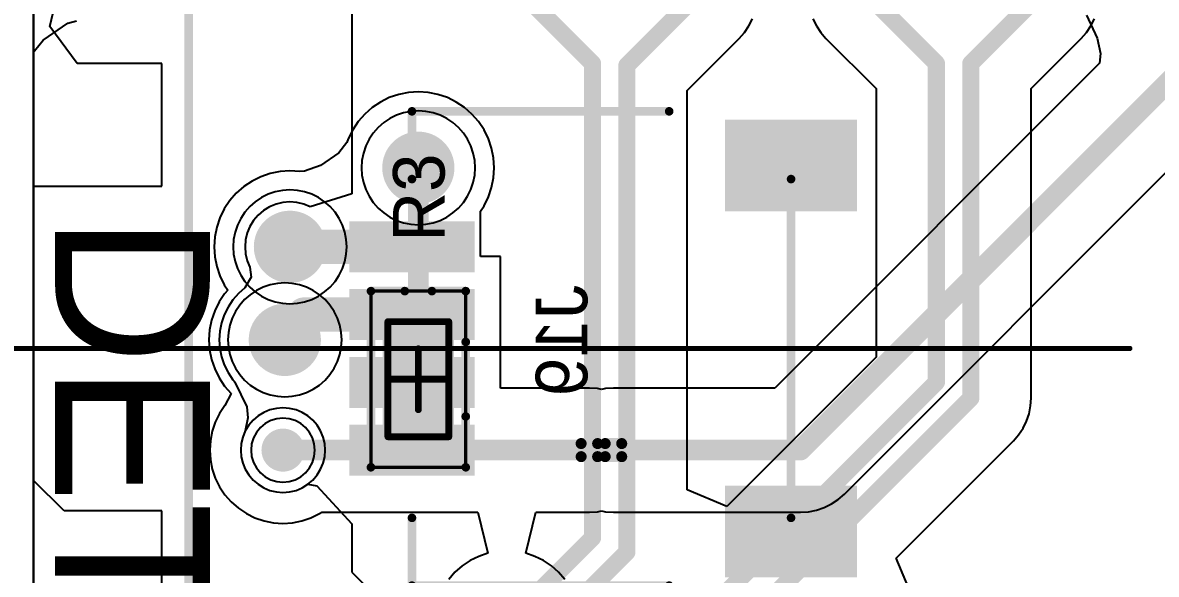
# Model space of a CAD drawing. Header units: millimetres. Extents: x 5.97 to 14.78, y 3.86 to 11.35.
# Drawn here: x 7.884 to 8.543, y 6.094 to 6.414 of the extents above; entities that cross this region are included whole.
import ezdxf

# ---------------------------------------------------------------- set-up
doc = ezdxf.new("R2010")
doc.units = ezdxf.units.MM
doc.header["$MEASUREMENT"] = 0
for name, color, linetype in [('BottomLayer', 5, 'Continuous'), ('BottomOverlay', 54, 'Continuous'), ('BottomPaste', 16, 'Continuous'), ('BottomSolder', 6, 'Continuous'), ('Mechanical13', 56, 'Continuous'), ('Mechanical15', 56, 'Continuous'), ('Mechanical4', 56, 'Continuous'), ('MidLayer1', 16, 'Continuous'), ('MidLayer2', 76, 'Continuous'), ('MultiLayer', 9, 'Continuous'), ('TopLayer', 1, 'Continuous'), ('TopOverlay', 2, 'Continuous'), ('TopPaste', 8, 'Continuous'), ('TopSolder', 216, 'Continuous')]:
    doc.layers.add(name, color=color, linetype=linetype)

# ---------------------------------------------------------------- blocks, each defined once
blk = doc.blocks.new('0603R_149')
at = {"layer": 'Mechanical13', "const_width": 0.003937}
for points in [[(-0.0334646, 0.0177165), (-0.0334646, -0.0177166)], [(-0.0334646, 0.0177165), (0.0334645, 0.0177165)], [(0.0334645, 0.0177165), (0.0334645, -0.0177166)], [(-0.0334646, -0.0177166), (0.0334645, -0.0177166)]]:
    blk.add_lwpolyline(points, dxfattribs=at)
at = {"layer": 'Mechanical13', "const_width": 0.0019685}
for points in [[(-0.0344488, 0.0177165, 1), (-0.0324804, 0.0177165, 1)], [(-0.0344488, 0.0177165, 1), (-0.0324804, 0.0177165, 1)], [(0.0324803, 0.0177165, 1), (0.0344487, 0.0177165, 1)], [(0.0324803, 0.0177165, 1), (0.0344487, 0.0177165, 1)], [(-0.0344488, -0.0177166, 1), (-0.0324804, -0.0177166, 1)], [(-0.0344488, -0.0177166, 1), (-0.0324804, -0.0177166, 1)], [(0.0324803, -0.0177166, 1), (0.0344487, -0.0177166, 1)], [(0.0324803, -0.0177166, 1), (0.0344487, -0.0177166, 1)]]:
    blk.add_lwpolyline(points, format="xyb", close=True, dxfattribs=at)
at = {"layer": 'Mechanical15'}
for points, const_width in [([(-0.0511812, 0.027559), (-0.0511812, -0.0275591)], 0.0019685), ([(-0.0511812, 0.027559), (0.0511811, 0.027559)], 0.0019685), ([(0.0511811, 0.027559), (0.0511811, -0.0275591)], 0.0019685), ([(0, 0.0177165), (0, -0.0177166)], 0.003937), ([(-0.0177166, 0), (0.0177165, 0)], 0.003937), ([(-0.0511812, -0.0275591), (0.0511811, -0.0275591)], 0.0019685)]:
    blk.add_lwpolyline(points, dxfattribs=dict(at, const_width=const_width))
for points, const_width in [([(-0.0516733, 0.027559, 1), (-0.0506891, 0.027559, 1)], 0.0009842), ([(-0.0516733, 0.027559, 1), (-0.0506891, 0.027559, 1)], 0.0009842), ([(0.050689, 0.027559, 1), (0.0516732, 0.027559, 1)], 0.0009842), ([(0.050689, 0.027559, 1), (0.0516732, 0.027559, 1)], 0.0009842), ([(-0.0009842, 0.0177165, 1), (0.0009842, 0.0177165, 1)], 0.0019685), ([(-0.0187008, 0, 1), (-0.0167324, 0, 1)], 0.0019685), ([(0.0167323, 0, 1), (0.0187007, 0, 1)], 0.0019685), ([(-0.0009842, -0.0177166, 1), (0.0009842, -0.0177166, 1)], 0.0019685), ([(-0.0516733, -0.0275591, 1), (-0.0506891, -0.0275591, 1)], 0.0009842), ([(-0.0516733, -0.0275591, 1), (-0.0506891, -0.0275591, 1)], 0.0009842), ([(0.050689, -0.0275591, 1), (0.0516732, -0.0275591, 1)], 0.0009842), ([(0.050689, -0.0275591, 1), (0.0516732, -0.0275591, 1)], 0.0009842)]:
    blk.add_lwpolyline(points, format="xyb", close=True, dxfattribs=dict(at, const_width=const_width))
at = {"layer": 'TopLayer'}
for points in [[(-0.0098426, -0.0177165), (-0.0098426, 0.0177165), (-0.0413386, -0.0177165), (-0.0413386, 0.0177165)], [(0.0413385, -0.0177165), (0.0413385, 0.0177165), (0.0098425, -0.0177165), (0.0098425, 0.0177165)]]:
    blk.add_solid(points, dxfattribs=at)
at = {"layer": 'TopOverlay', "const_width": 0.005}
for points in [[(-0.0511812, 0.027559), (-0.0511812, 0.0078739)], [(-0.0511812, 0.027559), (-0.0216536, 0.027559)], [(-0.0216536, 0.027559), (0.0216535, 0.027559)], [(0.0216535, 0.027559), (0.0511811, 0.027559)], [(0.0511811, 0.027559), (0.0511811, -0.0275591)], [(-0.0511812, 0.0078739), (-0.0511812, -0.0078739)], [(-0.0511812, -0.0078739), (-0.0511812, -0.0275591)], [(-0.0511812, -0.0275591), (0.0511811, -0.0275591)]]:
    blk.add_lwpolyline(points, dxfattribs=at)
at = {"layer": 'TopOverlay', "const_width": 0.0025}
for points in [[(-0.0524312, 0.027559, 1), (-0.0499312, 0.027559, 1)], [(-0.0524312, 0.027559, 1), (-0.0499312, 0.027559, 1)], [(-0.0229036, 0.027559, 1), (-0.0204036, 0.027559, 1)], [(-0.0229036, 0.027559, 1), (-0.0204036, 0.027559, 1)], [(0.0204035, 0.027559, 1), (0.0229035, 0.027559, 1)], [(0.0204035, 0.027559, 1), (0.0229035, 0.027559, 1)], [(0.0499311, 0.027559, 1), (0.0524311, 0.027559, 1)], [(0.0499311, 0.027559, 1), (0.0524311, 0.027559, 1)], [(-0.0524312, 0.0078739, 1), (-0.0499312, 0.0078739, 1)], [(-0.0524312, 0.0078739, 1), (-0.0499312, 0.0078739, 1)], [(-0.0524312, -0.0078739, 1), (-0.0499312, -0.0078739, 1)], [(-0.0524312, -0.0078739, 1), (-0.0499312, -0.0078739, 1)], [(-0.0524312, -0.0275591, 1), (-0.0499312, -0.0275591, 1)], [(-0.0524312, -0.0275591, 1), (-0.0499312, -0.0275591, 1)], [(0.0499311, -0.0275591, 1), (0.0524311, -0.0275591, 1)], [(0.0499311, -0.0275591, 1), (0.0524311, -0.0275591, 1)]]:
    blk.add_lwpolyline(points, format="xyb", close=True, dxfattribs=at)
at = {"layer": 'TopPaste'}
for points in [[(-0.0068426, -0.0207165), (-0.0068426, 0.0207165), (-0.0443386, -0.0207165), (-0.0443386, 0.0207165)], [(0.0443385, -0.0207165), (0.0443385, 0.0207165), (0.0068425, -0.0207165), (0.0068425, 0.0207165)]]:
    blk.add_solid(points, dxfattribs=at)
at = {"layer": 'TopSolder'}
for points in [[(-0.0073426, -0.0202165), (-0.0073426, 0.0202165), (-0.0438386, -0.0202165), (-0.0438386, 0.0202165)], [(0.0438385, -0.0202165), (0.0438385, 0.0202165), (0.0073425, -0.0202165), (0.0073425, 0.0202165)]]:
    blk.add_solid(points, dxfattribs=at)
blk = doc.blocks.new('_____169')
at = {"layer": 'TopOverlay', "const_width": 0.005}
blk.add_lwpolyline([(0.0551181, 0.0551181), (0.8503937, 0.0551181)], dxfattribs=at)
blk = doc.blocks.new('84981_4_B_229')
at = {"layer": 'BottomLayer'}
for points in [[(-0.1299212, 0.2559054), (-0.1299212, 0.1850394), (-0.0826772, 0.2559054), (-0.0826772, 0.1850394)], [(0.0826773, 0.2559054), (0.0826773, 0.1850394), (0.1299213, 0.2559054), (0.1299213, 0.1850394)], [(-0.0708662, 0.0334645), (-0.0708662, -0.0334645), (-0.0472442, 0.0334645), (-0.0472442, -0.0334645)], [(-0.0314961, 0.0334645), (-0.0314961, -0.0334645), (-0.0078741, 0.0334645), (-0.0078741, -0.0334645)], [(0.007874, 0.0334645), (0.007874, -0.0334645), (0.031496, 0.0334645), (0.031496, -0.0334645)], [(0.0472441, 0.0334645), (0.0472441, -0.0334645), (0.0708661, 0.0334645), (0.0708661, -0.0334645)]]:
    blk.add_solid(points, dxfattribs=at)
at = {"layer": 'BottomOverlay', "const_width": 0.005}
for points in [[(-0.0984252, 0.2204724), (0.0984252, 0.2204724)], [(-0.1377953, 0.1496063), (-0.1377953, 0)], [(0.1377952, 0.1496063), (0.1377952, 0)], [(-0.1377953, 0), (-0.0984252, 0)], [(0.0984252, 0), (0.1377952, 0)]]:
    blk.add_lwpolyline(points, dxfattribs=at)
at = {"layer": 'BottomOverlay', "const_width": 0.0025}
for points in [[(-0.0996752, 0.2204724, 1), (-0.0971752, 0.2204724, 1)], [(0.0971752, 0.2204724, 1), (0.0996752, 0.2204724, 1)], [(-0.1390453, 0.1496063, 1), (-0.1365453, 0.1496063, 1)], [(0.1365452, 0.1496063, 1), (0.1390452, 0.1496063, 1)], [(-0.1390453, 0, 1), (-0.1365453, 0, 1)], [(-0.1390453, 0, 1), (-0.1365453, 0, 1)], [(-0.0996752, 0, 1), (-0.0971752, 0, 1)], [(0.0971752, 0, 1), (0.0996752, 0, 1)], [(0.1365452, 0, 1), (0.1390452, 0, 1)], [(0.1365452, 0, 1), (0.1390452, 0, 1)]]:
    blk.add_lwpolyline(points, format="xyb", close=True, dxfattribs=at)
at = {"layer": 'BottomPaste'}
for points in [[(-0.1329212, 0.2589054), (-0.1329212, 0.1820394), (-0.0796772, 0.2589054), (-0.0796772, 0.1820394)], [(0.0796773, 0.2589054), (0.0796773, 0.1820394), (0.1329213, 0.2589054), (0.1329213, 0.1820394)], [(-0.0738662, 0.0364645), (-0.0738662, -0.0364645), (-0.0442442, 0.0364645), (-0.0442442, -0.0364645)], [(-0.0344961, 0.0364645), (-0.0344961, -0.0364645), (-0.0048741, 0.0364645), (-0.0048741, -0.0364645)], [(0.004874, 0.0364645), (0.004874, -0.0364645), (0.034496, 0.0364645), (0.034496, -0.0364645)], [(0.0442441, 0.0364645), (0.0442441, -0.0364645), (0.0738661, 0.0364645), (0.0738661, -0.0364645)]]:
    blk.add_solid(points, dxfattribs=at)
at = {"layer": 'BottomSolder'}
for points in [[(-0.1324212, 0.2584054), (-0.1324212, 0.1825394), (-0.0801772, 0.2584054), (-0.0801772, 0.1825394)], [(0.0801773, 0.2584054), (0.0801773, 0.1825394), (0.1324213, 0.2584054), (0.1324213, 0.1825394)], [(-0.0733662, 0.0359645), (-0.0733662, -0.0359645), (-0.0447442, 0.0359645), (-0.0447442, -0.0359645)], [(-0.0339961, 0.0359645), (-0.0339961, -0.0359645), (-0.0053741, 0.0359645), (-0.0053741, -0.0359645)], [(0.005374, 0.0359645), (0.005374, -0.0359645), (0.033996, 0.0359645), (0.033996, -0.0359645)], [(0.0447441, 0.0359645), (0.0447441, -0.0359645), (0.0733661, 0.0359645), (0.0733661, -0.0359645)]]:
    blk.add_solid(points, dxfattribs=at)
blk = doc.blocks.new('2____LP_256')
at = {"layer": 'TopLayer', "const_width": 0.0002}
for points in [[(-0.0118999, 0.0038, 1), (-0.0116999, 0.0038, 1)], [(-0.0022999, 0.0038, 1), (-0.0020999, 0.0038, 1)], [(0.0021001, 0.0038, 1), (0.0023001, 0.0038, 1)], [(0.0117001, 0.0038, 1), (0.0119001, 0.0038, 1)], [(-0.0118999, -0.0038, 1), (-0.0116999, -0.0038, 1)], [(-0.0022999, -0.0038, 1), (-0.0020999, -0.0038, 1)], [(0.0021001, -0.0038, 1), (0.0023001, -0.0038, 1)], [(0.0117001, -0.0038, 1), (0.0119001, -0.0038, 1)]]:
    blk.add_lwpolyline(points, format="xyb", close=True, dxfattribs=at)
at = {"layer": 'TopLayer'}
for points in [[(-0.0119999, -0.0038), (-0.0019999, -0.0038), (-0.0119999, 0.0038), (-0.0019999, 0.0038)], [(-0.0117999, -0.004), (-0.0021999, -0.004), (-0.0117999, 0.004), (-0.0021999, 0.004)], [(0.0020001, -0.0038), (0.0120001, -0.0038), (0.0020001, 0.0038), (0.0120001, 0.0038)], [(0.0022001, -0.004), (0.0118001, -0.004), (0.0022001, 0.004), (0.0118001, 0.004)]]:
    blk.add_solid(points, dxfattribs=at)
at = {"layer": 'TopPaste', "const_width": 0.0032}
for points in [[(-0.0133999, 0.0038, 1), (-0.0101999, 0.0038, 1)], [(-0.0037999, 0.0038, 1), (-0.0005999, 0.0038, 1)], [(0.0006001, 0.0038, 1), (0.0038001, 0.0038, 1)], [(0.0102001, 0.0038, 1), (0.0134001, 0.0038, 1)], [(-0.0133999, -0.0038, 1), (-0.0101999, -0.0038, 1)], [(-0.0037999, -0.0038, 1), (-0.0005999, -0.0038, 1)], [(0.0006001, -0.0038, 1), (0.0038001, -0.0038, 1)], [(0.0102001, -0.0038, 1), (0.0134001, -0.0038, 1)]]:
    blk.add_lwpolyline(points, format="xyb", close=True, dxfattribs=at)
at = {"layer": 'TopPaste'}
for points in [[(-0.0117999, -0.007), (-0.0021999, -0.007), (-0.0117999, 0.007), (-0.0021999, 0.007)], [(0.0022001, -0.007), (0.0118001, -0.007), (0.0022001, 0.007), (0.0118001, 0.007)], [(-0.0149999, -0.0038), (0.0010001, -0.0038), (-0.0149999, 0.0038), (0.0010001, 0.0038)], [(-0.0009999, -0.0038), (0.0150001, -0.0038), (-0.0009999, 0.0038), (0.0150001, 0.0038)]]:
    blk.add_solid(points, dxfattribs=at)

msp = doc.modelspace()

# ---------------------------------------------------------------- linework, layer by layer
at = {"layer": 'BottomLayer'}
for p, q in [((8.075, 6.4450911), (8.0749998, 6.314863)), ((7.899486, 6.4121502), (7.9030856, 6.4278009)), ((8.3059428, 6.4124625), (8.3079721, 6.4165774)), ((8.3431617, 6.4165773), (8.345191, 6.4124625)), ((8.504809, 6.4124625), (8.5068383, 6.4165773)), ((7.9153339, 6.3905433), (7.899486, 6.4121502)), ((8.3003688, 6.4051982), (8.3033938, 6.4086477)), ((8.3033938, 6.4086477), (8.3059428, 6.4124625)), ((8.345191, 6.4124625), (8.34774, 6.4086476)), ((8.34774, 6.4086476), (8.3507651, 6.4051982)), ((8.4992349, 6.4051981), (8.50226, 6.4086476)), ((8.50226, 6.4086476), (8.504809, 6.4124625)), ((8.2700751, 6.3749046), (8.3003688, 6.4051982)), ((8.3507651, 6.4051982), (8.3799249, 6.3760383)), ((8.4700751, 6.3760384), (8.4992349, 6.4051981)), ((7.9645197, 6.3905433), (7.9153339, 6.3905433)), ((7.9645197, 6.3192993), (7.9645197, 6.3905433)), ((8.3799249, 6.3760383), (8.3799249, 6.2199683)), ((8.4700751, 6.1961699), (8.4700751, 6.3760384)), ((8.2700751, 6.1427826), (8.2700751, 6.3749046)), ((7.89, 6.1483785), (7.8900001, 6.3192993)), ((7.8900001, 6.3192993), (7.9645197, 6.3192993)), ((8.0349711, 6.3098143), (8.0309917, 6.3088589)), ((8.039051, 6.3101354), (8.0349711, 6.3098143)), ((8.0431309, 6.3098143), (8.039051, 6.3101354)), ((8.0471103, 6.3088589), (8.0431309, 6.3098143)), ((8.0749998, 6.314863), (8.0508912, 6.3072928)), ((8.0206094, 6.3024966), (8.0179515, 6.2993847)), ((8.0237213, 6.3051545), (8.0206094, 6.3024966)), ((8.0272107, 6.3072928), (8.0237213, 6.3051545)), ((8.0309917, 6.3088589), (8.0272107, 6.3072928)), ((8.0508912, 6.3072928), (8.0471103, 6.3088589)), ((8.0158132, 6.2958953), (8.0142471, 6.2921143)), ((8.0179515, 6.2993847), (8.0158132, 6.2958953)), ((8.0142471, 6.2921143), (8.0132917, 6.2881349)), ((8.0132917, 6.2881349), (8.0129706, 6.284055)), ((8.0129706, 6.284055), (8.0132917, 6.2799751)), ((8.0132917, 6.2799751), (8.0142471, 6.2759957)), ((8.0142471, 6.2759957), (8.0158132, 6.2722148)), ((8.0158132, 6.2722148), (8.0165797, 6.2664168)), ((8.0165797, 6.2664168), (8.0128924, 6.2602116)), ((8.0091473, 6.2569272), (8.0058629, 6.253182)), ((8.0128924, 6.2602116), (8.0091473, 6.2569272)), ((8.0058629, 6.253182), (8.0030955, 6.2490402)), ((8.0008923, 6.2445727), (7.9992911, 6.2398557)), ((8.0030955, 6.2490402), (8.0008923, 6.2445727)), ((7.9992911, 6.2398557), (7.9983193, 6.2349701)), ((7.9983193, 6.2349701), (7.9979935, 6.2299995)), ((7.9979935, 6.2299995), (7.9983193, 6.2250289)), ((7.9983193, 6.2250289), (7.9992911, 6.2201433)), ((7.9992911, 6.2201433), (8.0008923, 6.2154263)), ((8.3799249, 6.2199683), (8.2931721, 6.1332155)), ((8.0008923, 6.2154263), (8.0030955, 6.2109588)), ((8.0030955, 6.2109588), (8.0058629, 6.206817)), ((8.0058629, 6.206817), (8.0066245, 6.2059486)), ((8.0066245, 6.2059486), (8.0069903, 6.2054202)), ((8.0069903, 6.2054202), (8.013892, 6.1910759)), ((8.013892, 6.1910759), (8.0146158, 6.184767)), ((8.4688799, 6.1870918), (8.469775, 6.1915917)), ((8.469775, 6.1915917), (8.4700751, 6.1961699)), ((8.0146158, 6.184767), (8.013103, 6.1771019)), ((8.4674052, 6.1827472), (8.4688799, 6.1870918)), ((8.4628269, 6.1748175), (8.4653759, 6.1786323)), ((8.4653759, 6.1786323), (8.4674052, 6.1827472)), ((8.0116272, 6.1735391), (8.010727, 6.1697893)), ((8.013103, 6.1771019), (8.0116272, 6.1735391)), ((8.3916241, 6.1031903), (8.4598018, 6.171368)), ((8.4598018, 6.171368), (8.4628269, 6.1748175)), ((8.010727, 6.1697893), (8.0104244, 6.1659448)), ((8.0104244, 6.1659448), (8.010727, 6.1621003)), ((8.010727, 6.1621003), (8.0116272, 6.1583505)), ((8.0116272, 6.1583505), (8.013103, 6.1547876)), ((8.013103, 6.1547876), (8.015118, 6.1514995)), ((8.015118, 6.1514995), (8.0176225, 6.1485671)), ((7.9076778, 6.1307008), (7.89, 6.1483785)), ((8.0176225, 6.1485671), (8.0205549, 6.1460626)), ((8.0205549, 6.1460626), (8.023843, 6.1440476)), ((8.0461574, 6.1440476), (8.0494454, 6.1460626)), ((8.0494454, 6.1460626), (8.0547811, 6.1452218)), ((8.0547811, 6.1452218), (8.0749994, 6.1231151)), ((8.023843, 6.1440476), (8.0274059, 6.1425718)), ((8.0274059, 6.1425718), (8.0311557, 6.1416716)), ((8.0311557, 6.1416716), (8.0350002, 6.141369)), ((8.0350002, 6.141369), (8.0388447, 6.1416716)), ((8.0388447, 6.1416716), (8.0425945, 6.1425718)), ((8.0425945, 6.1425718), (8.0461574, 6.1440476)), ((8.2931721, 6.1332155), (8.2700751, 6.1427826)), ((7.9645197, 6.1307008), (7.9076778, 6.1307008)), ((7.9645197, 6.0594568), (7.9645197, 6.1307008)), ((8.0749994, 6.1231151), (8.0749994, 6.0949999)), ((8.4011912, 6.0800933), (8.3916241, 6.1031903)), ((8.0749994, 6.0949999), (8.119999, 6.0500005))]:
    msp.add_line(p, q, dxfattribs=at)
for points, const_width in [([(8.1755669, 6.43), (8.215, 6.3905669)], 0.01), ([(8.235, 6.3894331), (8.2755669, 6.43)], 0.01), ([(8.3755669, 6.43), (8.415, 6.3905669)], 0.01), ([(8.435, 6.3905669), (8.4744331, 6.43)], 0.01), ([(8.215, 6.115), (8.215, 6.3905669)], 0.01), ([(8.415, 6.2054397), (8.415, 6.3905669)], 0.01), ([(8.435, 6.1961699), (8.435, 6.3905669)], 0.01), ([(8.235, 6.1067158), (8.235, 6.3894331)], 0.01), ([(8.039051, 6.284055), (8.1099999, 6.284055)], 0.02), ([(8.1099999, 6.284055), (8.11, 6.2840551)], 0.02), ([(8.036075, 6.2334266), (8.0473334, 6.244685)], 0.02), ([(8.0473334, 6.244685), (8.11, 6.244685)], 0.02), ([(8.036075, 6.2299995), (8.036075, 6.2334266)], 0.02), ([(8.2695724, 6.0600121), (8.415, 6.2054397)], 0.01), ([(8.3005724, 6.0617423), (8.435, 6.1961699)], 0.01), ([(8.0350002, 6.1659448), (8.11, 6.1659448)], 0.012), ([(8.165, 6.065), (8.215, 6.115)], 0.01), ([(8.1926499, 6.0643657), (8.235, 6.1067158)], 0.01)]:
    msp.add_lwpolyline(points, dxfattribs=dict(at, const_width=const_width))
for points, const_width in [([(8.2125, 6.3905669, 1), (8.2175, 6.3905669, 1)], 0.005), ([(8.2125, 6.3905669, 1), (8.2175, 6.3905669, 1)], 0.005), ([(8.4125, 6.3905669, 1), (8.4175, 6.3905669, 1)], 0.005), ([(8.4125, 6.3905669, 1), (8.4175, 6.3905669, 1)], 0.005), ([(8.4325, 6.3905669, 1), (8.4375, 6.3905669, 1)], 0.005), ([(8.4325, 6.3905669, 1), (8.4375, 6.3905669, 1)], 0.005), ([(8.2325, 6.3894331, 1), (8.2375, 6.3894331, 1)], 0.005), ([(8.2325, 6.3894331, 1), (8.2375, 6.3894331, 1)], 0.005), ([(8.1067224, 6.33, 1), (8.1207224, 6.33, 1)], 0.014), ([(8.032051, 6.284055, 1), (8.046051, 6.284055, 1)], 0.014), ([(8.034051, 6.284055, 1), (8.044051, 6.284055, 1)], 0.01), ([(8.1049999, 6.284055, 1), (8.1149999, 6.284055, 1)], 0.01), ([(8.1049999, 6.284055, 1), (8.1149999, 6.284055, 1)], 0.01), ([(8.105, 6.2840551, 1), (8.115, 6.2840551, 1)], 0.01), ([(8.0423334, 6.244685, 1), (8.0523334, 6.244685, 1)], 0.01), ([(8.0423334, 6.244685, 1), (8.0523334, 6.244685, 1)], 0.01), ([(8.105, 6.244685, 1), (8.115, 6.244685, 1)], 0.01), ([(8.029075, 6.2299995, 1), (8.043075, 6.2299995, 1)], 0.014), ([(8.031075, 6.2334266, 1), (8.041075, 6.2334266, 1)], 0.01), ([(8.031075, 6.2334266, 1), (8.041075, 6.2334266, 1)], 0.01), ([(8.031075, 6.2299995, 1), (8.041075, 6.2299995, 1)], 0.01), ([(8.4125, 6.2054397, 1), (8.4175, 6.2054397, 1)], 0.005), ([(8.4125, 6.2054397, 1), (8.4175, 6.2054397, 1)], 0.005), ([(8.4325, 6.1961699, 1), (8.4375, 6.1961699, 1)], 0.005), ([(8.4325, 6.1961699, 1), (8.4375, 6.1961699, 1)], 0.005), ([(8.0287502, 6.1659448, 1), (8.0412502, 6.1659448, 1)], 0.0125), ([(8.0320002, 6.1659448, 1), (8.0380002, 6.1659448, 1)], 0.006), ([(8.107, 6.1659448, 1), (8.113, 6.1659448, 1)], 0.006), ([(8.2125, 6.115, 1), (8.2175, 6.115, 1)], 0.005), ([(8.2125, 6.115, 1), (8.2175, 6.115, 1)], 0.005), ([(8.2325, 6.1067158, 1), (8.2375, 6.1067158, 1)], 0.005), ([(8.2325, 6.1067158, 1), (8.2375, 6.1067158, 1)], 0.005)]:
    msp.add_lwpolyline(points, format="xyb", close=True, dxfattribs=dict(at, const_width=const_width))
at = {"layer": 'Mechanical4', "const_width": 0.003}
msp.add_lwpolyline([(7.32, 6.225), (8.5275, 6.225)], dxfattribs=at)
at = {"layer": 'Mechanical4', "const_width": 0.0015}
msp.add_lwpolyline([(8.52675, 6.225, 1), (8.52825, 6.225, 1)], format="xyb", close=True, dxfattribs=at)
at = {"layer": 'MidLayer1'}
for p, q in [((7.89, 5.865), (7.89, 7.33196)), ((8.105163, 6.3619439), (8.1010668, 6.3605534)), ((8.1094058, 6.3627879), (8.105163, 6.3619439)), ((8.1137224, 6.3630708), (8.1094058, 6.3627879)), ((8.118039, 6.3627879), (8.1137224, 6.3630708)), ((8.1222818, 6.3619439), (8.118039, 6.3627879)), ((8.126378, 6.3605534), (8.1222818, 6.3619439)), ((8.0935902, 6.3562368), (8.0903378, 6.3533846)), ((8.097187, 6.3586402), (8.0935902, 6.3562368)), ((8.1010668, 6.3605534), (8.097187, 6.3586402)), ((8.1302578, 6.3586402), (8.126378, 6.3605534)), ((8.1338546, 6.3562368), (8.1302578, 6.3586402)), ((8.137107, 6.3533846), (8.1338546, 6.3562368)), ((8.0874856, 6.3501322), (8.0850822, 6.3465354)), ((8.0903378, 6.3533846), (8.0874856, 6.3501322)), ((8.1399592, 6.3501322), (8.137107, 6.3533846)), ((8.1423626, 6.3465354), (8.1399592, 6.3501322)), ((8.083169, 6.3426556), (8.0817785, 6.3385594)), ((8.0850822, 6.3465354), (8.083169, 6.3426556)), ((8.1442758, 6.3426556), (8.1423626, 6.3465354)), ((8.1456663, 6.3385594), (8.1442758, 6.3426556)), ((8.0817785, 6.3385594), (8.0809345, 6.3343166)), ((8.1465103, 6.3343166), (8.1456663, 6.3385594)), ((8.0809345, 6.3343166), (8.0806516, 6.33)), ((8.0806516, 6.33), (8.0809345, 6.3256834)), ((8.1467932, 6.33), (8.1465103, 6.3343166)), ((8.1465103, 6.3256834), (8.1467932, 6.33)), ((8.0809345, 6.3256834), (8.0817785, 6.3214406)), ((8.1456663, 6.3214406), (8.1465103, 6.3256834)), ((8.0817785, 6.3214406), (8.083169, 6.3173444)), ((8.083169, 6.3173444), (8.0850822, 6.3134646)), ((8.1423626, 6.3134646), (8.1442758, 6.3173444)), ((8.1442758, 6.3173444), (8.1456663, 6.3214406)), ((8.0850822, 6.3134646), (8.0874856, 6.3098678)), ((8.0874856, 6.3098678), (8.0903378, 6.3066154)), ((8.137107, 6.3066154), (8.1399592, 6.3098678)), ((8.1399592, 6.3098678), (8.1423626, 6.3134646)), ((8.0903378, 6.3066154), (8.0935902, 6.3037632)), ((8.0935902, 6.3037632), (8.097187, 6.3013598)), ((8.1302578, 6.3013598), (8.1338546, 6.3037632)), ((8.1338546, 6.3037632), (8.137107, 6.3066154)), ((8.097187, 6.3013598), (8.1010668, 6.2994466)), ((8.1010668, 6.2994466), (8.105163, 6.2980561)), ((8.105163, 6.2980561), (8.1094058, 6.2972121)), ((8.1094058, 6.2972121), (8.1137224, 6.2969292)), ((8.1137224, 6.2969292), (8.118039, 6.2972121)), ((8.118039, 6.2972121), (8.1222818, 6.2980561)), ((8.1222818, 6.2980561), (8.126378, 6.2994466)), ((8.126378, 6.2994466), (8.1302578, 6.3013598)), ((8.036075, 6.2630703), (8.0317584, 6.2627874)), ((8.0403916, 6.2627874), (8.036075, 6.2630703)), ((8.0195396, 6.2586397), (8.0159428, 6.2562363)), ((8.0234194, 6.2605529), (8.0195396, 6.2586397)), ((8.0275156, 6.2619434), (8.0234194, 6.2605529)), ((8.0317584, 6.2627874), (8.0275156, 6.2619434)), ((8.0446344, 6.2619434), (8.0403916, 6.2627874)), ((8.0487306, 6.2605529), (8.0446344, 6.2619434)), ((8.0526104, 6.2586397), (8.0487306, 6.2605529)), ((8.0562072, 6.2562363), (8.0526104, 6.2586397)), ((8.0098382, 6.2501317), (8.0074348, 6.2465349)), ((8.0126904, 6.2533841), (8.0098382, 6.2501317)), ((8.0159428, 6.2562363), (8.0126904, 6.2533841)), ((8.0594596, 6.2533841), (8.0562072, 6.2562363)), ((8.0623118, 6.2501317), (8.0594596, 6.2533841)), ((8.0647152, 6.2465349), (8.0623118, 6.2501317)), ((8.0074348, 6.2465349), (8.0055216, 6.2426551)), ((8.0666284, 6.2426551), (8.0647152, 6.2465349)), ((8.0041311, 6.2385589), (8.0032871, 6.2343161)), ((8.0055216, 6.2426551), (8.0041311, 6.2385589)), ((8.0680189, 6.2385589), (8.0666284, 6.2426551)), ((8.0688629, 6.2343161), (8.0680189, 6.2385589)), ((8.0032871, 6.2343161), (8.0030042, 6.2299995)), ((8.0030042, 6.2299995), (8.0032871, 6.2256829)), ((8.0691458, 6.2299995), (8.0688629, 6.2343161)), ((8.0688629, 6.2256829), (8.0691458, 6.2299995)), ((8.0032871, 6.2256829), (8.0041311, 6.2214401)), ((8.0680189, 6.2214401), (8.0688629, 6.2256829)), ((8.0041311, 6.2214401), (8.0055216, 6.2173439)), ((8.0055216, 6.2173439), (8.0074348, 6.2134641)), ((8.0647152, 6.2134641), (8.0666284, 6.2173439)), ((8.0666284, 6.2173439), (8.0680189, 6.2214401)), ((8.0074348, 6.2134641), (8.0098382, 6.2098673)), ((8.0623118, 6.2098673), (8.0647152, 6.2134641)), ((8.0098382, 6.2098673), (8.0126904, 6.2066149)), ((8.0126904, 6.2066149), (8.0159428, 6.2037627)), ((8.0159428, 6.2037627), (8.0195396, 6.2013593)), ((8.0526104, 6.2013593), (8.0562072, 6.2037627)), ((8.0562072, 6.2037627), (8.0594596, 6.2066149)), ((8.0594596, 6.2066149), (8.0623118, 6.2098673)), ((8.0195396, 6.2013593), (8.0234194, 6.1994461)), ((8.0234194, 6.1994461), (8.0275156, 6.1980556)), ((8.0275156, 6.1980556), (8.0317584, 6.1972116)), ((8.0317584, 6.1972116), (8.036075, 6.1969287)), ((8.036075, 6.1969287), (8.0403916, 6.1972116)), ((8.0403916, 6.1972116), (8.0446344, 6.1980556)), ((8.0446344, 6.1980556), (8.0487306, 6.1994461)), ((8.0487306, 6.1994461), (8.0526104, 6.2013593)), ((8.0313736, 6.1841771), (8.0278863, 6.1831193)), ((8.0350002, 6.1845343), (8.0313736, 6.1841771)), ((8.0386268, 6.1841771), (8.0350002, 6.1845343)), ((8.0421141, 6.1831193), (8.0386268, 6.1841771)), ((8.0218554, 6.1790896), (8.0195436, 6.1762726)), ((8.0246724, 6.1814014), (8.0218554, 6.1790896)), ((8.0278863, 6.1831193), (8.0246724, 6.1814014)), ((8.045328, 6.1814014), (8.0421141, 6.1831193)), ((8.048145, 6.1790896), (8.045328, 6.1814014)), ((8.0504568, 6.1762726), (8.048145, 6.1790896)), ((8.0178257, 6.1730587), (8.0167679, 6.1695714)), ((8.0195436, 6.1762726), (8.0178257, 6.1730587)), ((8.0521747, 6.1730587), (8.0504568, 6.1762726)), ((8.0532325, 6.1695714), (8.0521747, 6.1730587)), ((8.0167679, 6.1695714), (8.0164107, 6.1659448)), ((8.0164107, 6.1659448), (8.0167679, 6.1623182)), ((8.0535897, 6.1659448), (8.0532325, 6.1695714)), ((8.0532325, 6.1623182), (8.0535897, 6.1659448)), ((8.0167679, 6.1623182), (8.0178257, 6.1588309)), ((8.0178257, 6.1588309), (8.0195436, 6.155617)), ((8.0504568, 6.155617), (8.0521747, 6.1588309)), ((8.0521747, 6.1588309), (8.0532325, 6.1623182)), ((8.0195436, 6.155617), (8.0218554, 6.1528)), ((8.0218554, 6.1528), (8.0246724, 6.1504882)), ((8.045328, 6.1504882), (8.048145, 6.1528)), ((8.048145, 6.1528), (8.0504568, 6.155617)), ((8.0246724, 6.1504882), (8.0278863, 6.1487703)), ((8.0278863, 6.1487703), (8.0313736, 6.1477125)), ((8.0313736, 6.1477125), (8.0350002, 6.1473553)), ((8.0350002, 6.1473553), (8.0386268, 6.1477125)), ((8.0386268, 6.1477125), (8.0421141, 6.1487703)), ((8.0421141, 6.1487703), (8.045328, 6.1504882))]:
    msp.add_line(p, q, dxfattribs=at)
for points, const_width in [([(8.1032224, 6.33, 1), (8.1242224, 6.33, 1)], 0.021), ([(8.028551, 6.284055, 1), (8.049551, 6.284055, 1)], 0.021), ([(8.025575, 6.2299995, 1), (8.046575, 6.2299995, 1)], 0.021), ([(8.0287502, 6.1659448, 1), (8.0412502, 6.1659448, 1)], 0.0125)]:
    msp.add_lwpolyline(points, format="xyb", close=True, dxfattribs=dict(at, const_width=const_width))
at = {"layer": 'MidLayer2'}
for p, q in [((7.89, 6.0723054), (7.89, 6.4319601)), ((8.0304916, 6.3159989), (8.0263954, 6.3146084)), ((8.0347344, 6.3168429), (8.0304916, 6.3159989)), ((8.039051, 6.3171258), (8.0347344, 6.3168429)), ((8.0433676, 6.3168429), (8.039051, 6.3171258)), ((8.0476104, 6.3159989), (8.0433676, 6.3168429)), ((8.0517066, 6.3146084), (8.0476104, 6.3159989)), ((8.0189188, 6.3102918), (8.0156664, 6.3074396)), ((8.0225156, 6.3126952), (8.0189188, 6.3102918)), ((8.0263954, 6.3146084), (8.0225156, 6.3126952)), ((8.0555864, 6.3126952), (8.0517066, 6.3146084)), ((8.0591832, 6.3102918), (8.0555864, 6.3126952)), ((8.0624356, 6.3074396), (8.0591832, 6.3102918)), ((8.0128142, 6.3041872), (8.0104108, 6.3005904)), ((8.0156664, 6.3074396), (8.0128142, 6.3041872)), ((8.0652878, 6.3041872), (8.0624356, 6.3074396)), ((8.0676912, 6.3005904), (8.0652878, 6.3041872)), ((8.0084976, 6.2967106), (8.0071071, 6.2926144)), ((8.0104108, 6.3005904), (8.0084976, 6.2967106)), ((8.0696044, 6.2967106), (8.0676912, 6.3005904)), ((8.0709949, 6.2926144), (8.0696044, 6.2967106)), ((8.0071071, 6.2926144), (8.0062631, 6.2883716)), ((8.0718389, 6.2883716), (8.0709949, 6.2926144)), ((8.0062631, 6.2883716), (8.0059802, 6.284055)), ((8.0059802, 6.284055), (8.0062631, 6.2797384)), ((8.0721218, 6.284055), (8.0718389, 6.2883716)), ((8.0718389, 6.2797384), (8.0721218, 6.284055)), ((8.0062631, 6.2797384), (8.0071071, 6.2754956)), ((8.0709949, 6.2754956), (8.0718389, 6.2797384)), ((8.0071071, 6.2754956), (8.0084976, 6.2713994)), ((8.0084976, 6.2713994), (8.0104108, 6.2675196)), ((8.0676912, 6.2675196), (8.0696044, 6.2713994)), ((8.0696044, 6.2713994), (8.0709949, 6.2754956)), ((8.0104108, 6.2675196), (8.0128142, 6.2639228)), ((8.0128142, 6.2639228), (8.0156664, 6.2606704)), ((8.0624356, 6.2606704), (8.0652878, 6.2639228)), ((8.0652878, 6.2639228), (8.0676912, 6.2675196)), ((8.0156664, 6.2606704), (8.0189188, 6.2578182)), ((8.0189188, 6.2578182), (8.0225156, 6.2554148)), ((8.0555864, 6.2554148), (8.0591832, 6.2578182)), ((8.0591832, 6.2578182), (8.0624356, 6.2606704)), ((8.0225156, 6.2554148), (8.0263954, 6.2535016)), ((8.0263954, 6.2535016), (8.0304916, 6.2521111)), ((8.0304916, 6.2521111), (8.0347344, 6.2512671)), ((8.0347344, 6.2512671), (8.039051, 6.2509842)), ((8.039051, 6.2509842), (8.0433676, 6.2512671)), ((8.0433676, 6.2512671), (8.0476104, 6.2521111)), ((8.0476104, 6.2521111), (8.0517066, 6.2535016)), ((8.0517066, 6.2535016), (8.0555864, 6.2554148)), ((8.0350002, 6.1905206), (8.0311557, 6.190218)), ((8.0388447, 6.190218), (8.0350002, 6.1905206)), ((8.0205549, 6.185827), (8.0176225, 6.1833225)), ((8.023843, 6.187842), (8.0205549, 6.185827)), ((8.0274059, 6.1893178), (8.023843, 6.187842)), ((8.0311557, 6.190218), (8.0274059, 6.1893178)), ((8.0425945, 6.1893178), (8.0388447, 6.190218)), ((8.0461574, 6.187842), (8.0425945, 6.1893178)), ((8.0494455, 6.185827), (8.0461574, 6.187842)), ((8.0523779, 6.1833225), (8.0494455, 6.185827)), ((8.015118, 6.1803901), (8.013103, 6.177102)), ((8.0176225, 6.1833225), (8.015118, 6.1803901)), ((8.0548824, 6.1803901), (8.0523779, 6.1833225)), ((8.0568974, 6.177102), (8.0548824, 6.1803901)), ((8.0116272, 6.1735391), (8.010727, 6.1697893)), ((8.013103, 6.177102), (8.0116272, 6.1735391)), ((8.0583732, 6.1735391), (8.0568974, 6.177102)), ((8.0592734, 6.1697893), (8.0583732, 6.1735391)), ((8.010727, 6.1697893), (8.0104244, 6.1659448)), ((8.0104244, 6.1659448), (8.010727, 6.1621003)), ((8.059576, 6.1659448), (8.0592734, 6.1697893)), ((8.0592734, 6.1621003), (8.059576, 6.1659448)), ((8.010727, 6.1621003), (8.0116272, 6.1583505)), ((8.0116272, 6.1583505), (8.013103, 6.1547876)), ((8.0568974, 6.1547876), (8.0583732, 6.1583505)), ((8.0583732, 6.1583505), (8.0592734, 6.1621003)), ((8.013103, 6.1547876), (8.015118, 6.1514995)), ((8.015118, 6.1514995), (8.0176225, 6.1485671)), ((8.0523779, 6.1485671), (8.0548824, 6.1514995)), ((8.0548824, 6.1514995), (8.0568974, 6.1547876)), ((8.0176225, 6.1485671), (8.0205549, 6.1460626)), ((8.0205549, 6.1460626), (8.023843, 6.1440476)), ((8.0461574, 6.1440476), (8.0494455, 6.1460626)), ((8.0494455, 6.1460626), (8.0523779, 6.1485671)), ((8.023843, 6.1440476), (8.0274059, 6.1425718)), ((8.0274059, 6.1425718), (8.0311557, 6.1416716)), ((8.0311557, 6.1416716), (8.0350002, 6.141369)), ((8.0350002, 6.141369), (8.0388447, 6.1416716)), ((8.0388447, 6.1416716), (8.0425945, 6.1425718)), ((8.0425945, 6.1425718), (8.0461574, 6.1440476))]:
    msp.add_line(p, q, dxfattribs=at)
for points, const_width in [([(8.1032224, 6.33, 1), (8.1242224, 6.33, 1)], 0.021), ([(8.028551, 6.284055, 1), (8.049551, 6.284055, 1)], 0.021), ([(8.025575, 6.2299995, 1), (8.046575, 6.2299995, 1)], 0.021), ([(8.0287502, 6.1659448, 1), (8.0412502, 6.1659448, 1)], 0.0125)]:
    msp.add_lwpolyline(points, format="xyb", close=True, dxfattribs=dict(at, const_width=const_width))
at = {"layer": 'MultiLayer'}
msp.add_line((7.8899999, 7.9950592), (7.89, 5.865), dxfattribs=at)
for points, const_width in [([(8.1032224, 6.33, 1), (8.1242224, 6.33, 1)], 0.021), ([(8.028551, 6.284055, 1), (8.049551, 6.284055, 1)], 0.021), ([(8.025575, 6.2299995, 1), (8.046575, 6.2299995, 1)], 0.021), ([(8.0287502, 6.1659448, 1), (8.0412502, 6.1659448, 1)], 0.0125)]:
    msp.add_lwpolyline(points, format="xyb", close=True, dxfattribs=dict(at, const_width=const_width))
at = {"layer": 'TopLayer'}
for p, q in [((7.9098493, 6.4141106), (7.915, 6.4153344)), ((8.5022635, 6.4186398), (8.50849, 6.4053341)), ((7.89553, 6.4042246), (7.9098493, 6.4141106)), ((7.890452, 6.3978683), (7.89553, 6.4042246)), ((8.50849, 6.4053341), (8.5103522, 6.3964398)), ((7.89, 6.3968379), (7.890452, 6.3978683)), ((7.89, 5.8670415), (7.89, 6.3968379)), ((8.5103522, 6.3964398), (8.5098098, 6.3908307)), ((8.5098098, 6.3908307), (8.3210012, 6.202022)), ((8.0968482, 6.3707379), (8.0916752, 6.3681869)), ((8.1023099, 6.3725919), (8.0968482, 6.3707379)), ((8.1079669, 6.3737172), (8.1023099, 6.3725919)), ((8.1137224, 6.3740944), (8.1079669, 6.3737172)), ((8.1194779, 6.3737172), (8.1137224, 6.3740944)), ((8.1251349, 6.3725919), (8.1194779, 6.3737172)), ((8.1305966, 6.3707379), (8.1251349, 6.3725919)), ((8.1357696, 6.3681869), (8.1305966, 6.3707379)), ((8.0868794, 6.3649824), (8.082543, 6.3611794)), ((8.0916752, 6.3681869), (8.0868794, 6.3649824)), ((8.1405654, 6.3649824), (8.1357696, 6.3681869)), ((8.1449018, 6.3611794), (8.1405654, 6.3649824)), ((8.07874, 6.356843), (8.0755355, 6.3520472)), ((8.082543, 6.3611794), (8.07874, 6.356843)), ((8.1487048, 6.356843), (8.1449018, 6.3611794)), ((8.1519093, 6.3520472), (8.1487048, 6.356843)), ((8.0755355, 6.3520472), (8.0729845, 6.3468742)), ((8.1544603, 6.3468742), (8.1519093, 6.3520472)), ((8.0722122, 6.344599), (8.0674004, 6.3387476)), ((8.0729845, 6.3468742), (8.0722122, 6.344599)), ((8.1563143, 6.3414125), (8.1544603, 6.3468742)), ((8.0674004, 6.3387476), (8.0568966, 6.3312431)), ((8.1574396, 6.3357555), (8.1563143, 6.3414125)), ((8.1578168, 6.33), (8.1574396, 6.3357555)), ((8.0568966, 6.3312431), (8.0475217, 6.3280159)), ((8.1574396, 6.3242445), (8.1578168, 6.33)), ((8.3614552, 6.1404344), (8.5558988, 6.3348779)), ((8.0170038, 6.3222419), (8.012208, 6.3190374)), ((8.0221768, 6.3247929), (8.0170038, 6.3222419)), ((8.0276385, 6.3266469), (8.0221768, 6.3247929)), ((8.0332955, 6.3277722), (8.0276385, 6.3266469)), ((8.039051, 6.3281494), (8.0332955, 6.3277722)), ((8.0448064, 6.3277722), (8.039051, 6.3281494)), ((8.0475217, 6.3280159), (8.0448064, 6.3277722)), ((8.1563143, 6.3185875), (8.1574396, 6.3242445)), ((8.012208, 6.3190374), (8.0078716, 6.3152344)), ((8.1544603, 6.3131258), (8.1563143, 6.3185875)), ((8.0040686, 6.310898), (8.0008641, 6.3061022)), ((8.0078716, 6.3152344), (8.0040686, 6.310898)), ((8.1519093, 6.3079528), (8.1544603, 6.3131258)), ((8.0008641, 6.3061022), (7.9983131, 6.3009292)), ((8.1497996, 6.3047955), (8.1519093, 6.3079528)), ((8.1497996, 6.2784842), (8.1497996, 6.3047955)), ((7.9983131, 6.3009292), (7.9964591, 6.2954675)), ((7.9953338, 6.2898105), (7.9949566, 6.284055)), ((7.9964591, 6.2954675), (7.9953338, 6.2898105)), ((7.9949566, 6.284055), (7.9953338, 6.2782995)), ((7.9953338, 6.2782995), (7.9964591, 6.2726425)), ((8.1614389, 6.2784842), (8.1497996, 6.2784842)), ((8.1614389, 6.202022), (8.1614389, 6.2784842)), ((7.9964591, 6.2726425), (7.9983131, 6.2671808)), ((7.9983131, 6.2671808), (8.0008641, 6.2620078)), ((8.0010926, 6.2568425), (7.9978881, 6.2520467)), ((8.0008641, 6.2620078), (8.0029218, 6.2589283)), ((8.0029218, 6.2589283), (8.0010926, 6.2568425)), ((7.9978881, 6.2520467), (7.9953371, 6.2468737)), ((7.9953371, 6.2468737), (7.9934831, 6.241412)), ((7.9934831, 6.241412), (7.9923578, 6.235755)), ((7.9923578, 6.235755), (7.9919806, 6.2299995)), ((7.9919806, 6.2299995), (7.9923578, 6.224244)), ((7.9923578, 6.224244), (7.9934831, 6.218587)), ((7.9934831, 6.218587), (7.9953371, 6.2131253)), ((7.9953371, 6.2131253), (7.9978881, 6.2079523)), ((7.9978881, 6.2079523), (8.0010926, 6.2031565)), ((8.0010926, 6.2031565), (8.0048956, 6.1988201)), ((8.0048956, 6.1988201), (8.0012103, 6.1918726)), ((8.2131887, 6.202022), (8.1614389, 6.202022)), ((8.2178977, 6.2017134), (8.2131887, 6.202022)), ((8.2201887, 6.2012577), (8.2178977, 6.2017134)), ((8.2224797, 6.2017134), (8.2201887, 6.2012577)), ((8.2271887, 6.202022), (8.2224797, 6.2017134)), ((8.3210012, 6.202022), (8.2271887, 6.202022)), ((8.0012103, 6.1918726), (7.9981151, 6.1872404)), ((7.9981151, 6.1872404), (7.9956511, 6.1822437)), ((7.9956511, 6.1822437), (7.9938603, 6.1769682)), ((7.9927734, 6.1715041), (7.992409, 6.1659448)), ((7.9938603, 6.1769682), (7.9927734, 6.1715041)), ((7.992409, 6.1659448), (7.9927734, 6.1603855)), ((7.9927734, 6.1603855), (7.9938603, 6.1549214)), ((7.9938603, 6.1549214), (7.9956511, 6.1496459)), ((7.9956511, 6.1496459), (7.9981151, 6.1446492)), ((7.9981151, 6.1446492), (8.0012103, 6.1400169)), ((8.0012103, 6.1400169), (8.0048837, 6.1358283)), ((8.3579073, 6.1373228), (8.3614552, 6.1404344)), ((8.0048837, 6.1358283), (8.0090723, 6.1321549)), ((8.0090723, 6.1321549), (8.0137046, 6.1290597)), ((8.3406538, 6.1301762), (8.3452823, 6.1310969)), ((8.3452823, 6.1310969), (8.349751, 6.1326138)), ((8.349751, 6.1326138), (8.3539834, 6.134701)), ((8.3539834, 6.134701), (8.3579073, 6.1373228)), ((8.0137046, 6.1290597), (8.0187013, 6.1265957)), ((8.0187013, 6.1265957), (8.0239768, 6.1248049)), ((8.0239768, 6.1248049), (8.0294409, 6.123718)), ((8.0405595, 6.123718), (8.0460236, 6.1248049)), ((8.0460236, 6.1248049), (8.0512991, 6.1265957)), ((8.0512991, 6.1265957), (8.0562958, 6.1290597)), ((8.0562958, 6.1290597), (8.0575049, 6.1298676)), ((8.0575049, 6.1298676), (8.1482882, 6.1298676)), ((8.1482882, 6.1298676), (8.1541264, 6.10599)), ((8.1761734, 6.10599), (8.1820116, 6.1298676)), ((8.1820116, 6.1298676), (8.2131887, 6.1298676)), ((8.2131887, 6.1298676), (8.2178977, 6.1301762)), ((8.2178977, 6.1301762), (8.2201887, 6.1306319)), ((8.2201887, 6.1306319), (8.2224797, 6.1301762)), ((8.2224797, 6.1301762), (8.2271887, 6.1298676)), ((8.2271887, 6.1298676), (8.3359448, 6.1298676)), ((8.3359448, 6.1298676), (8.3406538, 6.1301762)), ((8.0294409, 6.123718), (8.0350002, 6.1233536)), ((8.0350002, 6.1233536), (8.0405595, 6.123718)), ((8.1541264, 6.10599), (8.148851, 6.1041992)), ((8.1814488, 6.1041992), (8.1761734, 6.10599)), ((8.139222, 6.09864), (8.1350334, 6.0949666)), ((8.1438543, 6.1017352), (8.139222, 6.09864)), ((8.148851, 6.1041992), (8.1438543, 6.1017352)), ((8.1864455, 6.1017352), (8.1814488, 6.1041992)), ((8.1910778, 6.09864), (8.1864455, 6.1017352)), ((8.1952664, 6.0949666), (8.1910778, 6.09864)), ((8.1350334, 6.0949666), (8.13136, 6.090778)), ((8.1989398, 6.090778), (8.1952664, 6.0949666))]:
    msp.add_line(p, q, dxfattribs=at)
at = {"layer": 'TopLayer', "const_width": 0.012}
for points in [[(8.3359448, 6.1659448), (8.555, 6.385)], [(8.1137224, 6.2327362), (8.1137224, 6.33)], [(8.0350002, 6.1659448), (8.2131887, 6.1659448)], [(8.2271887, 6.1659448), (8.3359448, 6.1659448)]]:
    msp.add_lwpolyline(points, dxfattribs=at)
at = {"layer": 'TopLayer'}
for points, const_width in [([(8.1067224, 6.33, 1), (8.1207224, 6.33, 1)], 0.014), ([(8.1107224, 6.33, 1), (8.1167224, 6.33, 1)], 0.006), ([(8.032051, 6.284055, 1), (8.046051, 6.284055, 1)], 0.014), ([(8.029075, 6.2299995, 1), (8.043075, 6.2299995, 1)], 0.014), ([(8.1107224, 6.2327362, 1), (8.1167224, 6.2327362, 1)], 0.006), ([(8.0287502, 6.1659448, 1), (8.0412502, 6.1659448, 1)], 0.0125), ([(8.0320002, 6.1659448, 1), (8.0380002, 6.1659448, 1)], 0.006), ([(8.2101887, 6.1659448, 1), (8.2161887, 6.1659448, 1)], 0.006), ([(8.2241887, 6.1659448, 1), (8.2301887, 6.1659448, 1)], 0.006), ([(8.3329448, 6.1659448, 1), (8.3389448, 6.1659448, 1)], 0.006), ([(8.3329448, 6.1659448, 1), (8.3389448, 6.1659448, 1)], 0.006)]:
    msp.add_lwpolyline(points, format="xyb", close=True, dxfattribs=dict(at, const_width=const_width))

# ---------------------------------------------------------------- block references
for name, p, rotation in [('_____169', (7.925, 6.48), 270), ('84981_4_B_229', (8.11, 6.225), 270), ('0603R_149', (8.1137224, 6.2071457), 270), ('2____LP_256', (8.2201886, 6.1659448), 360)]:
    msp.add_blockref(name, p, dxfattribs=dict(rotation=rotation))

# ---------------------------------------------------------------- texts
at = {"layer": 'BottomOverlay', "text_generation_flag": 2}
msp.add_text('J19', height=0.03, rotation=90, dxfattribs=at).set_placement((8.212, 6.262))
at = {"layer": 'TopOverlay'}
for s, height, rotation, p in [('R3', 0.03, 90, (8.129, 6.287)), ('DET', 0.09, 270, (7.9024998, 6.3025185))]:
    msp.add_text(s, height=height, rotation=rotation, dxfattribs=at).set_placement(p)

doc.saveas('drawing.dxf')
